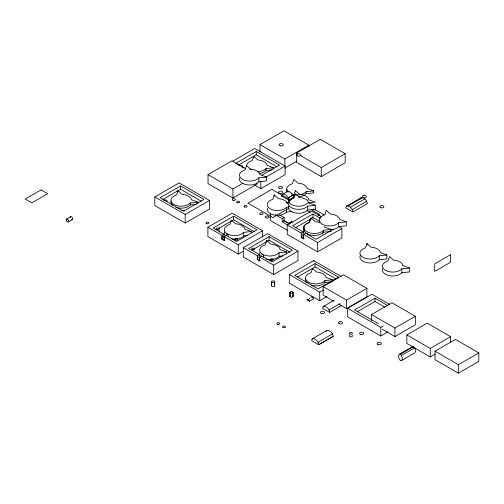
<?xml version="1.0" encoding="UTF-8"?>
<svg xmlns="http://www.w3.org/2000/svg" width="504" height="504" viewBox="0 0 504 504"><rect width="100%" height="100%" fill="white"/><g stroke="black" fill="none" stroke-linecap="round" stroke-linejoin="round"><path stroke-width="0.76" d="M224.255 240.458L221.861 239.079C221.911 233.661 224.727 237.409 224.255 240.458L224.784 240.15M259.604 260.87L257.216 259.491C257.261 254.073 260.083 257.821 259.604 260.87L260.14 260.562M303.597 238.902L301.209 237.523C301.253 232.092 304.076 235.847 303.597 238.902L304.126 238.594M197.933 202.148L191.413 199.729A10.256 5.922 0 0 0 182.19 194.393L178.019 190.651L176.564 195.01A10.256 5.922 0 0 0 173.949 204.479A10.256 5.922 0 0 0 190.348 202.967L197.933 202.148L197.933 203.465M273.584 169.042L273.584 167.725L267.063 165.312A10.256 5.922 0 0 0 257.846 159.976L253.676 156.227L252.214 160.587A10.256 5.922 0 0 0 246.689 166.66M287.671 204.038A10.256 5.922 0 0 0 278.454 198.702L274.277 194.96L272.822 199.319A10.256 5.922 0 0 0 270.207 208.782A10.256 5.922 0 0 0 286.606 207.276L288.88 207.031M286.637 251.95L280.117 249.53A10.256 5.922 0 0 0 270.894 244.194L266.723 240.452L265.268 244.812A10.256 5.922 0 0 0 262.653 254.281A10.256 5.922 0 0 0 279.052 252.769L286.637 251.95L286.637 254.073M319.385 222.459A10.256 5.922 0 0 0 315.29 221.71L311.119 217.961L309.664 222.321A10.256 5.922 0 0 0 307.043 231.79A10.256 5.922 0 0 0 323.448 230.284L331.027 229.459L331.027 231.437L323.448 232.256A10.256 5.922 0 0 1 310.577 235.097A10.256 5.922 0 0 1 304.422 227.978M332.47 279.821L325.949 277.402A10.256 5.922 0 0 0 316.733 272.072L312.556 268.323L311.1 272.683A10.256 5.922 0 0 0 308.486 282.152A10.256 5.922 0 0 0 324.885 280.646L332.47 279.821L332.47 281.137M386.883 254.974L380.369 252.554A10.256 5.922 0 0 0 371.146 247.218L366.975 243.476L365.513 247.836A10.256 5.922 0 0 0 362.899 257.305A10.256 5.922 0 0 0 379.304 255.793L386.883 254.974L386.883 258.905L379.304 259.73A10.256 5.922 0 0 1 366.635 262.609A10.256 5.922 0 0 1 360.171 255.698M226.397 234.543C227.405 232.256 228.589 235.954 228.438 236.981M346.437 206.224L345.794 207.894L352.901 212.001L367.372 203.648L366.729 201.228L364.928 198.841L362.71 197.562L360.908 197.87L346.437 206.224L348.239 205.916L362.71 197.562M360.48 198.986L360.908 197.87M281.774 195.93L282.461 194.311L287.11 191.627L288.905 191.413L291.129 192.698L292.925 194.985L293.612 197.404L288.924 200.183L281.818 196.081L282.706 195.394M288.924 200.183L293.612 197.404M334.297 300.145L323.203 306.545L322.554 308.316L329.66 312.423L341.284 305.638M312.241 338.877L311.598 340.647L318.704 344.749L333.175 336.395C332.968 333.686 331.008 331.342 328.514 330.309L326.712 330.523L312.241 338.877L314.042 338.663C316.537 339.696 318.503 342.04 318.704 344.749M329.66 312.423C329.459 309.708 327.493 307.364 324.998 306.337L323.203 306.545M326.258 331.607L326.712 330.523M261.834 254.728C263.012 252.92 263.838 256.479 263.794 257.393M66.667 219.026L70.692 216.701M68.361 221.93L72.387 219.605M154.81 196.938L179.103 182.908L209.475 200.441L209.475 209.04L185.182 223.07L154.81 205.537L154.81 196.938L185.182 214.471L209.475 200.441M180.539 185.938L160.146 197.713L183.544 211.22L203.937 199.445L180.539 185.938L180.539 189.227L201.266 201.197M162.868 199.433L180.539 189.227M256.864 182.706L256.864 184.212L232.924 198.034L208.032 183.664L208.032 174.617L231.972 160.795L245.429 168.563M259.995 152.158L259.995 144.617L283.935 130.801L308.826 145.165L308.826 146.677M232.892 161.11L254.759 148.491L285.125 166.024L285.125 174.623L260.833 188.647L254.759 185.138M262.061 175.146L279.588 165.029L256.196 151.515L235.796 163.29L239.746 165.57M238.518 165.016L256.196 154.81L276.916 166.774M208.032 174.617L232.924 188.987L242.897 183.229M259.995 144.617L284.886 158.987L308.826 145.165M296.352 153.159L320.286 139.337L345.177 153.707L345.177 162.754L321.237 176.576L296.352 162.206L296.352 153.159L297.694 153.934M265.69 177.244L285.125 166.024M284.886 168.034L296.856 161.123M243.123 251.294L238.266 254.098L207.894 236.565L207.894 227.197L232.186 213.173L262.559 230.706L262.559 237.264M207.894 227.197L221.886 235.28L221.886 238.827L224.274 240.2L224.274 236.653L226.264 235.507L236.628 241.485L257.021 229.711L233.623 216.203L213.23 227.978L223.883 234.127L223.883 236.401M300.384 155.49L321.237 167.53L345.177 153.707M215.951 229.988L217.306 229.207M218.667 228.419L233.623 219.788L254.35 231.752M281.818 196.081L282.284 195.81M221.886 235.28L223.883 234.127M288.968 200.082L288.282 197.669L292.925 194.985M221.861 239.079L222.396 238.776M286.379 202.898L289.416 201.146M288.792 208.303L272.834 217.514L247.943 203.143L271.883 189.321L290.72 200.201M275.449 214.824L282.19 218.711L284.18 217.564L284.18 220.714L289.214 223.625M224.274 236.653L238.266 244.73L262.559 230.706M282.19 218.711L282.19 221.867L284.18 220.714M243.325 247.653L267.618 233.629L297.984 251.162L297.984 260.53L273.691 274.554L243.325 257.021L243.325 247.653L257.317 255.73L259.314 254.583L259.314 256.215M289.378 224.148L289.378 222.863L291.375 221.716L292.603 222.428M338.864 226.737L341.901 228.488L341.901 237.857L317.608 251.88L287.242 234.347L287.242 224.986L311.535 210.956L321.861 216.922M257.317 255.73L257.317 259.276L259.705 260.656L259.705 257.109L261.696 255.956L272.059 261.941L292.452 250.167L269.054 236.659L248.661 248.434L259.314 254.583M320.563 218.371L312.971 213.986L292.578 225.761L303.225 231.909L303.225 234.184M252.057 250.053L269.054 240.244L289.775 252.208M295.294 227.776L312.971 217.571L318.988 221.042M317.974 215.529L319.712 214.528L311.195 209.614M287.242 224.986L301.234 233.062L303.225 231.909M257.216 259.491L257.746 259.188M348.239 205.916L350.456 207.194L364.928 198.841M301.234 233.062L301.234 236.609L303.622 237.982L303.622 234.436L305.613 233.289L315.976 239.268L330.378 230.952M301.209 237.523L301.738 237.214M352.901 212.001L352.258 209.582L366.729 201.228M330.983 230.605L333.415 229.2M259.705 257.109L273.691 265.186L297.984 251.162M303.622 234.436L317.608 242.518L341.901 228.488M327.008 296.535L319.719 300.743L289.353 283.21L289.353 274.611L313.646 260.587L340.975 276.362M315.076 263.611L294.683 275.386L318.081 288.899L338.474 277.124L315.076 263.611L315.076 266.906L335.803 278.869M297.404 277.106L315.076 266.906M333.812 301.272L323.114 295.092L323.114 286.587L343.514 274.812L366.906 288.326L366.906 296.831L346.513 308.606L339.161 304.359M289.353 274.611L319.719 292.144L323.36 290.039M308.24 299.2L306.986 299.93L309.374 301.304L313.394 298.935M309.248 298.62L309.752 298.33M329.017 309.903L340.112 303.502M323.114 286.587L346.513 300.101L366.906 288.326M388.061 331.783L380.772 335.992L347.64 316.865L347.64 308.265L371.933 294.242L389.825 304.567M387.923 305.67L374.976 298.198L354.583 309.973L377.981 323.48L378.416 323.228M357.304 311.692L374.976 301.487L385.006 307.276M318.062 342.235L332.533 333.881M318.748 344.654L333.22 336.294M371.549 320.733L371.549 314.553L391.942 302.778L415.34 316.285L415.34 324.79L394.947 336.565L382.246 329.232M347.64 308.265L380.772 327.392L383.204 325.987M371.549 314.553L394.947 328.06L415.34 316.285M435.015 354.205L430.252 356.952L406.854 343.438L406.854 334.933L427.247 323.159L450.645 336.672L450.645 342.084M399.389 354.236L412.581 346.62L413.633 346.626L400.434 354.243L399.389 354.236A5.153 2.974 60 0 0 399.389 359.346L400.434 360.555L401.486 360.555L414.679 352.939A5.153 2.974 60 0 0 414.679 347.829L401.486 355.452A5.153 2.974 60 0 1 401.486 360.555M406.854 334.933L430.252 348.447L450.645 336.672M435.009 351.187L455.402 339.413L478.8 352.926L478.8 361.431L458.407 373.199L435.009 359.692L435.009 351.187L458.407 364.694L478.8 352.926M282.461 194.311L284.262 194.097L286.48 195.382L288.282 197.669M257.884 171.763A10.256 5.922 0 0 0 265.999 168.55L273.584 167.725M259.043 173.628A10.256 5.922 0 0 0 265.999 170.522L272.066 169.867M266.452 177.024L259.938 174.611A10.256 5.922 0 0 0 250.715 169.275L246.544 165.526L245.089 169.886A10.256 5.922 0 0 0 242.474 179.355A10.256 5.922 0 0 0 258.873 177.849L266.452 177.024L266.452 180.961L258.873 181.78A10.256 5.922 0 0 1 246.21 184.666A10.256 5.922 0 0 1 239.74 177.748M291.589 194.072A10.256 5.922 0 0 0 306.123 191.715L313.709 190.89L313.709 192.868L306.123 193.687A10.256 5.922 0 0 1 298.589 196.856M175.814 207.308A10.256 5.922 0 0 0 190.348 204.945L196.415 204.29M315.309 205.292L308.794 202.873A10.256 5.922 0 0 0 299.571 197.543L295.401 193.794L293.939 198.154A10.256 5.922 0 0 0 291.325 207.623A10.256 5.922 0 0 0 307.724 206.111L315.309 205.292L315.309 209.223L307.724 210.048A10.256 5.922 0 0 1 295.06 212.934A10.256 5.922 0 0 1 288.59 206.016M267.441 208.133A10.256 5.922 0 0 0 274.019 214.975A10.256 5.922 0 0 0 286.606 212.077L291.917 211.497M251.282 231.538L244.761 229.118A10.256 5.922 0 0 0 235.544 223.789L231.368 220.04L229.912 224.4A10.256 5.922 0 0 0 227.298 233.869A10.256 5.922 0 0 0 243.697 232.357L251.282 231.538L251.282 232.955M346.261 221.88L339.74 219.461A10.256 5.922 0 0 0 330.517 214.131L326.346 210.382L324.891 214.742A10.256 5.922 0 0 0 322.276 224.211A10.256 5.922 0 0 0 338.675 222.705L346.261 221.88L346.261 225.811L338.675 226.636A10.256 5.922 0 0 1 331.141 229.805M231.386 238.858A10.256 5.922 0 0 0 243.697 235.904L247.489 235.494M266.156 259.151A10.256 5.922 0 0 0 279.052 256.316L282.845 255.906M402.935 265.589A10.256 5.922 0 0 0 393.712 260.247L389.542 256.505L388.08 260.864A10.256 5.922 0 0 0 385.466 270.333A10.256 5.922 0 0 0 401.871 268.821L409.45 268.002L409.45 271.933L401.871 272.758A10.256 5.922 0 0 1 389.201 275.644A10.256 5.922 0 0 1 382.738 268.726M311.428 285.314A10.256 5.922 0 0 0 324.885 282.618L331.714 281.881M313.709 190.89L307.188 188.471A10.256 5.922 0 0 0 297.965 183.141L293.794 179.393L292.339 183.752A10.256 5.922 0 0 0 288.244 192.144M331.027 229.459L324.513 227.039A10.256 5.922 0 0 0 324.4 226.573M402.935 265.583L409.45 268.002M249.845 168.878L250.961 169.52M241.567 166.622L244.037 168.053M313.709 208.864L324.034 214.824M307.012 210.483L310.351 212.417M279.871 215.076L284.18 217.564M289.378 222.863L290.613 223.574M283.273 220.33L289.29 223.801M282.19 221.867L287.223 224.771M287.595 230.435L270.585 220.613L270.585 213.734M400.434 354.243L401.486 355.452M350.456 207.194L352.258 209.582M307.471 233.705L307.742 235.066M458.407 364.694L458.407 373.199M430.252 348.447L430.252 356.952M401.871 268.821L401.871 272.758M394.947 328.06L394.947 336.565M380.772 327.392L380.772 335.992M379.304 255.793L379.304 259.73M374.976 298.198L374.976 301.487M366.975 243.476L366.975 245.051M346.513 300.101L346.513 308.606M338.675 222.705L338.675 226.636M324.885 280.646L324.885 282.618M323.448 230.284L323.448 232.256M322.781 232.779L322.781 234.196M321.237 167.53L321.237 176.576M319.719 292.144L319.719 300.743M317.608 242.518L317.608 251.88M313.646 260.587L313.646 261.444M312.971 213.986L312.971 217.571M312.556 268.323L312.556 269.646M311.119 217.961L311.119 219.278M310.451 219.75L310.451 218.333L308.99 222.686A10.256 5.922 0 0 0 304.599 230.775M307.724 206.111L307.724 210.048M306.123 191.715L306.123 193.687M305.613 233.289L305.613 233.654M291.375 221.716L291.375 222.529M286.606 207.276L286.606 212.077M284.886 158.987L284.886 165.772M279.052 252.769L279.052 256.316M274.674 281.755L274.674 285.806M274.642 281.755A1.506 0.869 0 0 1 272.381 282.511A1.506 0.869 0 0 1 272.381 281.005A1.506 0.869 0 0 1 274.642 281.755L274.642 285.806M274.277 194.96L274.277 196.327M273.691 265.186L273.691 274.554M269.054 236.659L269.054 240.244M266.723 240.452L266.723 241.87M265.999 168.55L265.999 170.522M261.696 255.956L261.696 256.328M260.833 181.768L260.833 188.647M258.873 177.849L258.873 181.78M256.196 151.515L256.196 154.81M253.676 156.227L253.676 157.55M243.697 232.357L243.697 235.904M238.266 244.73L238.266 254.098M233.623 216.203L233.623 219.788M232.924 188.987L232.924 198.034M226.264 235.507L226.264 235.872M190.348 202.967L190.348 204.945M185.182 214.471L185.182 223.07M178.019 190.651L178.019 191.967M260.354 255.799A10.256 5.922 0 0 1 259.888 252.372M303.402 231.96A10.256 5.922 0 0 1 303.502 230.586M292.566 295.779A1.506 0.869 0 0 1 292.591 296.995A1.506 0.869 0 0 1 290.487 297.039A1.506 0.869 0 0 1 290.361 295.823M274.428 285.327A1.544 0.888 0 0 1 274.113 286.493A1.544 0.888 0 0 1 272.066 286.448A1.544 0.888 0 0 1 271.895 285.27M352.063 335.336A1.525 0.882 0 0 1 351.987 336.533A1.525 0.882 0 0 1 349.908 336.577A1.525 0.882 0 0 1 349.688 335.387M218.982 230.612A1.525 0.882 0 0 1 218.982 231.941M311.05 297.587A1.632 0.939 60 0 1 312.203 297.032A1.632 0.939 60 0 1 313.349 298.91M307.031 299.905A1.632 0.939 60 0 1 308.177 299.351A1.632 0.939 60 0 1 309.33 301.234M225.004 235.387A10.256 5.922 0 0 1 224.532 231.96M70.352 217.463A1.682 0.97 60 0 1 71.537 216.783A1.682 0.97 60 0 1 72.727 218.837A1.682 0.97 60 0 1 71.537 219.523M239.999 165.57A2.06 1.191 0 0 1 242.178 165.847A2.06 1.191 0 0 1 242.657 167.101M294.399 196.743A10.256 5.922 0 0 1 293.227 196.522M286.908 192.15A10.256 5.922 0 0 1 287.097 189.409M307.012 283.053A10.256 5.922 0 0 1 305.72 278.674M172.469 205.374A10.256 5.922 0 0 1 171.184 201.002M181.642 210.565A2.06 1.191 0 0 1 184.798 210.893M163.51 200.327A2.06 1.191 0 0 1 166.364 200.183A2.06 1.191 0 0 1 166.723 201.821M319.542 222.604A10.256 5.922 0 0 1 319.738 222.188M295.401 190.657L293.939 195.017A10.256 5.922 0 0 0 291.325 204.485A10.256 5.922 0 0 0 307.724 202.98L315.309 202.154L308.794 199.735A10.256 5.922 0 0 0 299.571 194.405L295.401 190.657M41.032 189.907L25.2 199.048L31.758 202.835L47.59 193.7L41.032 189.907M267.126 215.806L264.978 217.048L267.366 218.427L269.508 217.186L267.126 215.806M450.544 254.709L434.713 263.85L434.713 271.423L450.544 262.282L450.544 254.709M293.044 296.39L293.044 292.339A1.544 0.888 0 0 0 290.732 291.57A1.544 0.888 0 0 0 290.732 293.114A1.544 0.888 0 0 0 293.044 292.339L293.007 296.39M289.995 296.39L289.995 292.339L289.957 296.39M271.625 285.806L271.625 281.755L271.587 285.806M271.07 260.36A1.468 0.851 0 0 0 273.275 259.623A1.468 0.851 0 0 0 271.07 258.886A1.468 0.851 0 0 0 271.07 260.36M252.441 249.619A1.468 0.851 0 0 0 254.734 248.976A1.468 0.851 0 0 0 252.624 248.151A1.468 0.851 0 0 0 252.441 249.619M206.546 223.637A1.468 0.851 0 0 0 208.839 222.995A1.468 0.851 0 0 0 206.728 222.169A1.468 0.851 0 0 0 206.546 223.637M350.148 334.114A1.525 0.882 0 0 0 352.435 333.352A1.525 0.882 0 0 0 350.148 332.59A1.525 0.882 0 0 0 350.148 334.114M279.481 193.246A2.06 1.191 0 0 0 282.694 192.345A2.06 1.191 0 0 0 279.739 191.192A2.06 1.191 0 0 0 279.481 193.246M235.519 240.055A1.525 0.882 0 0 0 237.894 239.394A1.525 0.882 0 0 0 235.708 238.537A1.525 0.882 0 0 0 235.519 240.055M217.224 229.471A1.525 0.882 0 0 0 219.511 228.709A1.525 0.882 0 0 0 217.224 227.953A1.525 0.882 0 0 0 217.224 229.471M377.956 344.459A2.06 1.191 0 0 0 381.32 343.772A2.06 1.191 0 0 0 378.605 342.43A2.06 1.191 0 0 0 377.956 344.459M360.31 334.234A2.06 1.191 0 0 0 363.68 333.547A2.06 1.191 0 0 0 360.965 332.205A2.06 1.191 0 0 0 360.31 334.234M321.357 313.368A2.06 1.191 0 0 0 324.57 312.467A2.06 1.191 0 0 0 321.615 311.315A2.06 1.191 0 0 0 321.357 313.368M339.406 323.77A2.06 1.191 0 0 0 342.5 322.743A2.06 1.191 0 0 0 339.406 321.709A2.06 1.191 0 0 0 339.406 323.77M277.553 324.349A1.525 0.882 0 0 0 279.84 323.587A1.525 0.882 0 0 0 277.553 322.825A1.525 0.882 0 0 0 277.553 324.349M283.254 327.644A1.525 0.882 0 0 0 285.541 326.882A1.525 0.882 0 0 0 283.254 326.12A1.525 0.882 0 0 0 283.254 327.644M363.245 197.625A2.06 1.191 0 0 0 366.339 196.598A2.06 1.191 0 0 0 363.245 195.565A2.06 1.191 0 0 0 363.245 197.625M380.81 207.761A2.06 1.191 0 0 0 383.903 206.734A2.06 1.191 0 0 0 380.81 205.701A2.06 1.191 0 0 0 380.81 207.761M66.339 220.021A1.682 0.97 60 0 0 68.267 221.974A1.682 0.97 60 0 0 67.933 219.429A1.682 0.97 60 0 0 66.339 220.021M260.436 214.515A1.688 0.977 0 0 0 262.968 213.671A1.688 0.977 0 0 0 260.436 212.827A1.688 0.977 0 0 0 260.436 214.515M280.186 145.814A2.06 1.191 0 0 0 283.279 144.787A2.06 1.191 0 0 0 280.186 143.753A2.06 1.191 0 0 0 280.186 145.814M297.751 155.957A2.06 1.191 0 0 0 300.844 154.923A2.06 1.191 0 0 0 297.751 153.89A2.06 1.191 0 0 0 297.751 155.957M279.443 188.49A2.06 1.191 0 0 0 282.656 187.589A2.06 1.191 0 0 0 279.695 186.436A2.06 1.191 0 0 0 279.443 188.49M244.736 207.037A1.525 0.882 0 0 0 247.111 206.369A1.525 0.882 0 0 0 244.925 205.519A1.525 0.882 0 0 0 244.736 207.037M237.321 202.753A1.525 0.882 0 0 0 239.696 202.091A1.525 0.882 0 0 0 237.51 201.235A1.525 0.882 0 0 0 237.321 202.753M233.075 200.302A1.525 0.882 0 0 0 235.45 199.634A1.525 0.882 0 0 0 233.264 198.784A1.525 0.882 0 0 0 233.075 200.302"/></g></svg>
